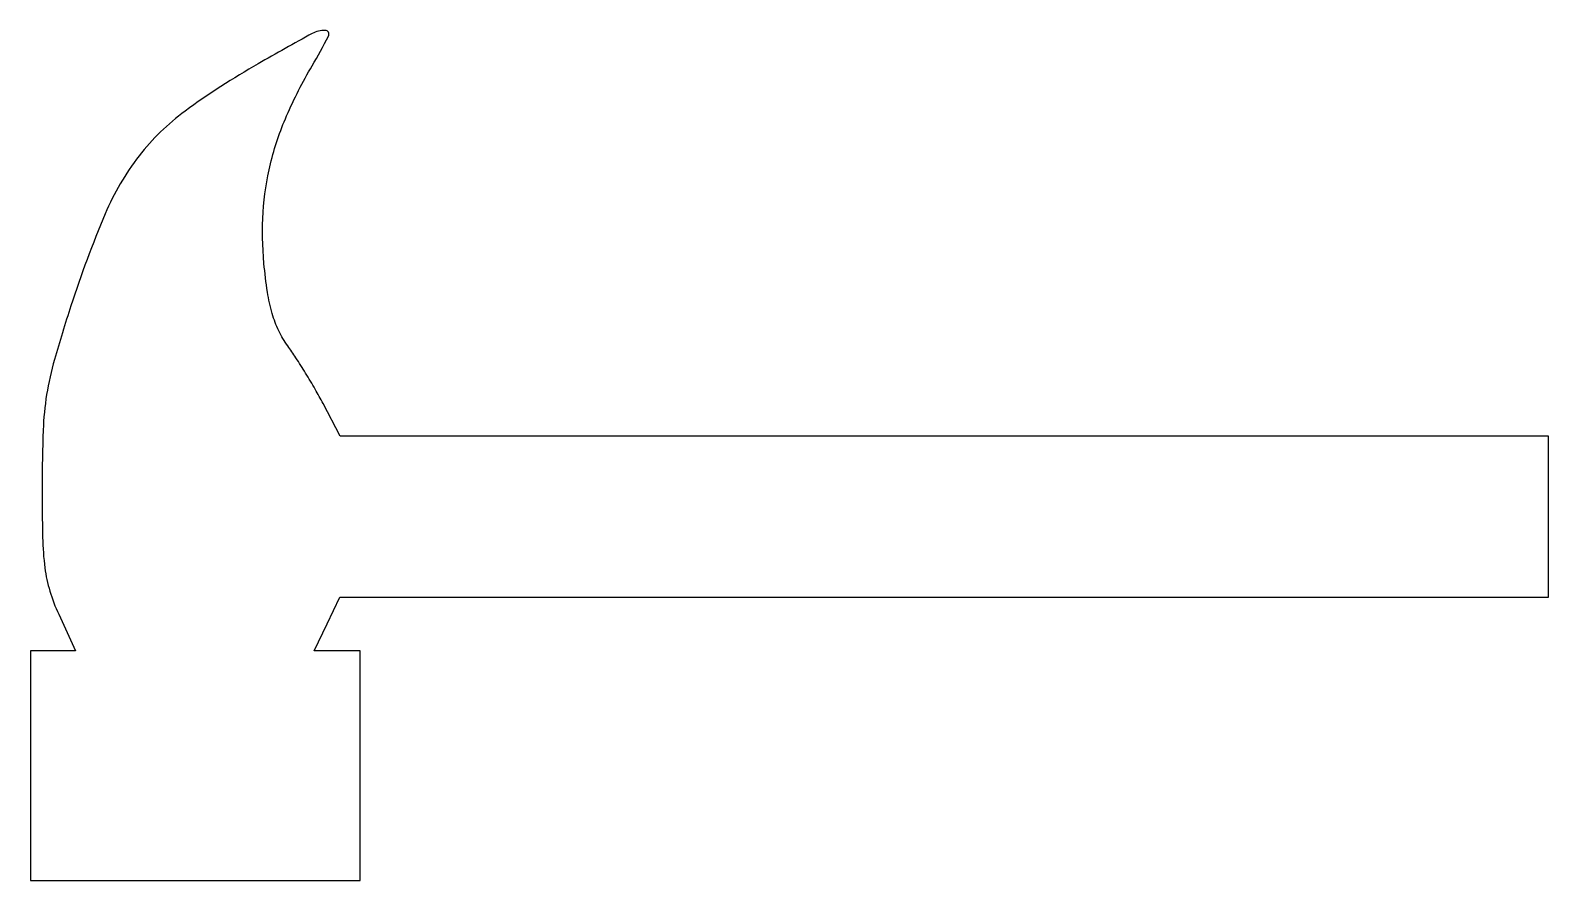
# Model space of a CAD drawing. Extents: x 0 to 198, y 0 to 111.
import ezdxf

# ---------------------------------------------------------------- set-up
doc = ezdxf.new("R2010")
doc.units = 0

msp = doc.modelspace()

# ---------------------------------------------------------------- linework, layer by layer
msp.add_lwpolyline([(29.705273, 106.585582, 0.028726), (20.166784, 100.398644, 0.070073), (14.182599, 94.563779, 0.064586), (9.766891, 87.01217, 0.021579), (5.28687, 75, 0.008406), (3.138858, 67.981941, 0.0304), (2.122246, 63.423385, 0.030551), (1.668431, 58.786343, 0.008551), (1.527256, 51.5, 0.006187), (1.595106, 44.784659, 0.026544), (1.897038, 40.796034, 0.0411), (2.540788, 37.787331, 0.034945), (3.69377, 34.75), (5.887539, 30), (2.94377, 30), (0, 30), (0, 15), (0, 0), (21.5, 0), (43, 0), (43, 15), (43, 30), (40.016179, 30), (37.032357, 30), (38.701391, 33.5), (40.370425, 37), (119.185212, 37), (198, 37), (198, 47.5), (198, 58), (119.199266, 58), (40.398531, 58), (38.17538, 62.25, 0.010255), (37.150057, 64.115908, 0.006825), (35.902304, 66.21351, 0.006872), (34.635236, 68.216595, 0.013333), (33.559119, 69.774714, -0.047088), (32.389767, 71.738903, -0.04074), (31.54114, 73.983657, -0.032124), (30.925199, 76.793687, -0.014531), (30.464397, 80.536657, -0.03874), (30.357475, 87.221417, -0.044458), (31.313392, 93.533273, -0.04265), (33.417534, 99.790124, -0.03127), (36.75, 106.315244, 0.015868), (38.884209, 110.194478, 0.547496), (38.444684, 110.943592, 0.136608), (36.757878, 110.542976, 0.003315)], format="xyb", close=True)

doc.saveas('drawing.dxf')
